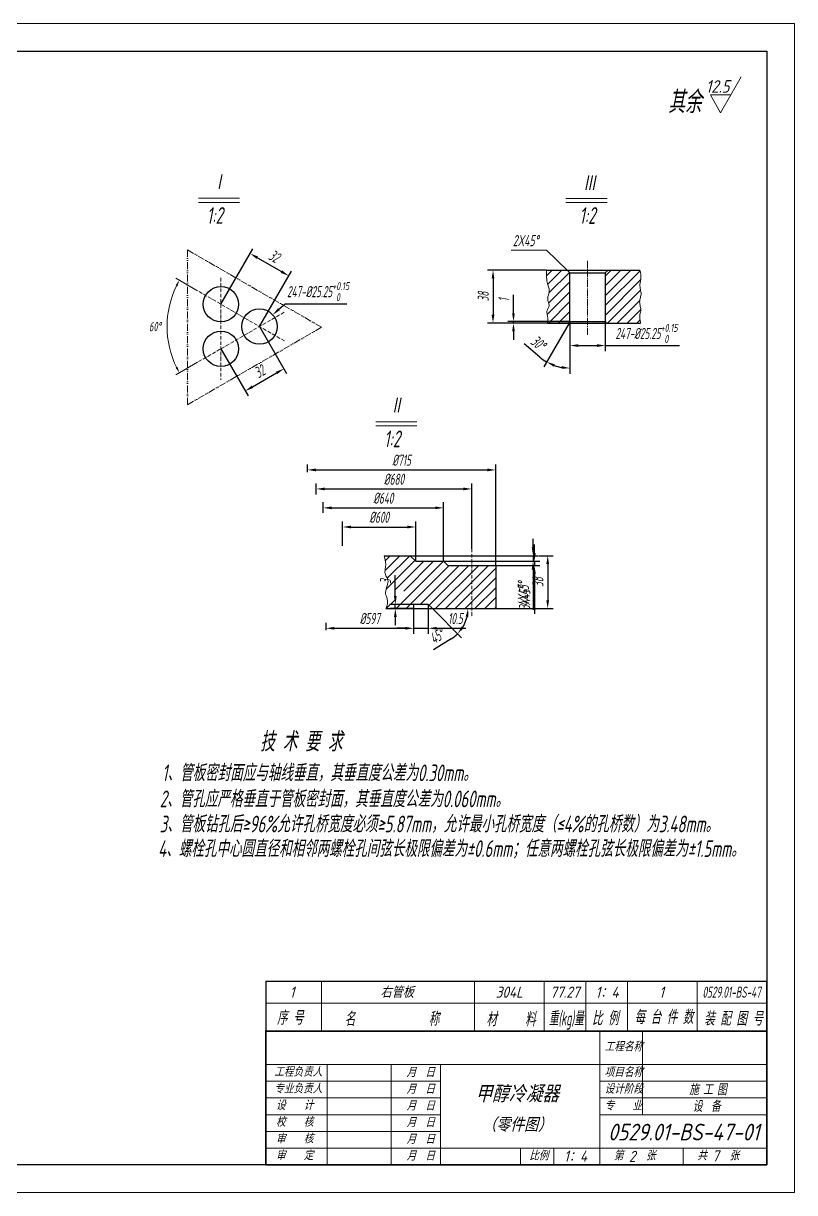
# Model space of a CAD drawing. Header units: millimetres. Extents: x 1099 to 3475, y 482 to 2162.
# Drawn here: x 2367 to 3475, y 482 to 2162 of the extents above; entities that cross this region are included whole.
import ezdxf
from ezdxf.enums import TextEntityAlignment as Align

# ---------------------------------------------------------------- set-up
doc = ezdxf.new("R2010")
doc.units = ezdxf.units.MM
doc.header["$PDMODE"] = 3
for name, pattern in [('GEN4A', [17.5, 10, -2.5, 0, -2.5, 0, -2.5]), ('GEN7', [13.75, 10, -1.25, 1.25, -1.25]), ('GEN7A', [7.5, 5, -1.25, 0, -1.25])]:
    doc.linetypes.add(name, pattern=pattern)
for name, color, linetype, lineweight in [('4', 3, 'Continuous', 18), ('4A', 3, 'GEN4A', 18), ('5', 3, 'Continuous', 18), ('6', 2, 'Continuous', 18), ('7', 4, 'GEN7', 18), ('7A', 4, 'GEN7A', 18), ('8', 1, 'Continuous', 18), ('RAHM3', 2, 'Continuous', 18), ('TILE1', 5, 'Continuous', 18)]:
    doc.layers.add(name, color=color, linetype=linetype, lineweight=lineweight)
doc.styles.add('HZ', font='gbeitc.shx', dxfattribs={"width": 0.7, "bigfont": 'hztxt.shx'})
doc.styles.add('HZTXT', font='gbeitc.shx', dxfattribs={"bigfont": 'hztxt.shx'})
doc.styles.get("Standard").update_dxf_attribs({"font": 'gbeitc.shx', "bigfont": 'hztxt.shx'})
doc.dimstyles.new('GEN-ISO', dxfattribs={"dimscale": 4, "dimtxt": 4, "dimasz": 3, "dimexe": 2, "dimexo": 0, "dimgap": 1.5, "dimtad": 1, "dimzin": 0, "dimdsep": 46, "dimtxsty": 'HZ', "dimcen": 0, "dimdle": 6, "dimclrd": 256, "dimclre": 256, "dimclrt": 2, "dimadec": 0, "dimazin": 0, "dimtfac": 1, "dimtmove": 0, "dimatfit": 2, "dimldrblk": 'CLOSED', "dimfxl": 0, "dimtolj": 1, "dimtzin": 0, "dimarcsym": 0})
doc.dimstyles.new('GEN-ISO$3', dxfattribs={"dimscale": 4, "dimtxt": 4, "dimasz": 3, "dimexe": 2, "dimexo": 0, "dimgap": 1.5, "dimtad": 1, "dimtih": 1, "dimtoh": 1, "dimdsep": 46, "dimtxsty": 'HZ', "dimcen": 0, "dimdle": 6, "dimclrd": 256, "dimclre": 256, "dimclrt": 2, "dimadec": 0, "dimazin": 0, "dimtfac": 1, "dimtofl": 0, "dimtmove": 0, "dimatfit": 0, "dimldrblk": 'CLOSED', "dimfxl": 0, "dimtolj": 1, "dimarcsym": 0})

# ---------------------------------------------------------------- blocks, each defined once
blk = doc.blocks.new('GB-A2')
blk.add_lwpolyline([(25, 10), (25, 410), (584, 410), (584, 10)], close=True)
at = {"layer": 'TILE1'}
blk.add_lwpolyline([(0, 420), (594, 420), (594, 0), (0, 0)], dxfattribs=at)
for tag, p in [('MAX', (594, 420)), ('RU', (584, 410)), ('INSERT', (584, 10))]:
    blk.add_attdef(tag, p, '', height=3.5)
blk = doc.blocks.new('*X143')
at = {"color": 0}
for p, q in [((2018, 900.7), (2054.7, 937.4)), ((2018, 914.9), (2040.5, 937.4)), ((2018, 929), (2026.4, 937.4)), ((2018, 886.6), (2067.9, 936.5)), ((2018, 872.4), (2068.8, 923.3)), ((2021.1, 861.4), (2068.6, 908.9)), ((2035.2, 861.4), (2067.5, 893.7)), ((2049.4, 861.4), (2069, 881)), ((2063.5, 861.4), (2068, 865.9))]:
    blk.add_line(p, q, dxfattribs=at)
blk = doc.blocks.new('*D155')
at = {"layer": '5', "lineweight": -2}
for p, q in [((3152.3, 1733.9), (3152.3, 1691.5)), ((3203.1, 1733.9), (3203.1, 1691.5)), ((3164.3, 1699.5), (3191.1, 1699.5)), ((3203.1, 1699.5), (3309.9, 1699.5))]:
    blk.add_line(p, q, dxfattribs=at)
at = {"layer": '5'}
for points in [[(3164.3, 1701.5), (3164.3, 1697.5), (3152.3, 1699.5)], [(3191.1, 1701.5), (3191.1, 1697.5), (3203.1, 1699.5)]]:
    blk.add_solid(points, dxfattribs=at)
at = {"layer": 'Defpoints', "color": 0}
for p in [(3152.3, 1733.9), (3203.1, 1733.9), (3203.1, 1699.5)]:
    blk.add_point(p, dxfattribs=at)
at = {"layer": '5', "color": 2, "insert": (3262.5, 1716.9), "char_height": 16, "attachment_point": 5, "style": 'HZ'}
blk.add_mtext('\\A1;247-%%C25.25{\\H1.42x;\\C3;{\\H0.5x;\\S+0.15^  0;}}', dxfattribs=at)
blk = doc.blocks.new('_CLOSED')
at = {"color": 0, "linetype": 'ByBlock', "lineweight": -2}
for p, q in [((-1, 0.166667), (0, 0)), ((-1, 0.166667), (-1, -0.166667)), ((0, 0), (-1, -0.166667)), ((0, 0), (-1, 0))]:
    blk.add_line(p, q, dxfattribs=at)
blk = doc.blocks.new('*D156')
at = {"layer": '5', "lineweight": -2}
for p, q in [((2650.7, 1758.9), (2696.8, 1838.6)), ((2703.2, 1825.7), (2737.8, 1805.7)), ((2706.2, 1726.9), (2752.2, 1806.6))]:
    blk.add_line(p, q, dxfattribs=at)
at = {"layer": '5'}
for points in [[(2704.2, 1827.4), (2702.2, 1823.9), (2692.8, 1831.7)], [(2738.8, 1807.4), (2736.8, 1803.9), (2748.2, 1799.7)]]:
    blk.add_solid(points, dxfattribs=at)
at = {"layer": 'Defpoints', "color": 0}
for p in [(2748.2, 1799.7), (2650.7, 1758.9), (2706.2, 1726.9)]:
    blk.add_point(p, dxfattribs=at)
at = {"layer": '5', "color": 2, "insert": (2727.5, 1827.8), "char_height": 16, "attachment_point": 5, "rotation": 330, "style": 'HZ'}
blk.add_mtext('\\A1;32', dxfattribs=at)
blk = doc.blocks.new('*D157')
at = {"layer": '5', "lineweight": -2}
for p, q in [((2775.2, 1517.7), (2775.2, 1528.8)), ((2787.2, 1520.8), (3033.7, 1520.8)), ((3045.7, 1383.6), (3045.7, 1528.8))]:
    blk.add_line(p, q, dxfattribs=at)
at = {"layer": '5'}
for points in [[(2787.2, 1522.8), (2787.2, 1518.8), (2775.2, 1520.8)], [(3033.7, 1522.8), (3033.7, 1518.8), (3045.7, 1520.8)]]:
    blk.add_solid(points, dxfattribs=at)
at = {"layer": 'Defpoints', "color": 0}
for p in [(2775.2, 1517.7), (3045.7, 1520.8), (3045.7, 1383.6)]:
    blk.add_point(p, dxfattribs=at)
at = {"layer": '5', "color": 2, "insert": (2910.4, 1534.8), "char_height": 16, "attachment_point": 5, "style": 'HZ'}
blk.add_mtext('\\A1;%%C715', dxfattribs=at)
blk = doc.blocks.new('_NONE')
blk = doc.blocks.new('*D158')
at = {"layer": '5', "lineweight": -2}
for p, q in [((2734.1, 1751.7), (2743.1, 1759.7)), ((2743.1, 1759.7), (2831.9, 1759.7))]:
    blk.add_line(p, q, dxfattribs=at)
at = {"layer": '5'}
blk.add_solid([(2732.8, 1753.2), (2735.5, 1750.2), (2725.2, 1743.7)], dxfattribs=at)
at = {"layer": 'Defpoints', "color": 0}
for p in [(2725.2, 1743.7), (2687.2, 1710)]:
    blk.add_point(p, dxfattribs=at)
at = {"layer": '5', "color": 2, "insert": (2790.5, 1777), "char_height": 16, "attachment_point": 5, "style": 'HZ'}
blk.add_mtext('\\A1;247-%%C25.25{\\H1.42x;\\C3;{\\H0.5x;\\S+0.15^  0;}}', dxfattribs=at)
blk = doc.blocks.new('*D159')
at = {"layer": '5', "lineweight": -2}
for p, q in [((2706.2, 1726.9), (2745.2, 1659.3)), ((2650.7, 1694.9), (2689.7, 1627.3)), ((2696.1, 1640.2), (2730.8, 1660.2))]:
    blk.add_line(p, q, dxfattribs=at)
at = {"layer": '5'}
for points in [[(2729.8, 1662), (2731.8, 1658.5), (2741.2, 1666.2)], [(2695.1, 1642), (2697.1, 1638.5), (2685.7, 1634.2)]]:
    blk.add_solid(points, dxfattribs=at)
at = {"layer": 'Defpoints', "color": 0}
for p in [(2706.2, 1726.9), (2650.7, 1694.9), (2741.2, 1666.2)]:
    blk.add_point(p, dxfattribs=at)
at = {"layer": '5', "color": 2, "insert": (2706.5, 1662.4), "char_height": 16, "attachment_point": 5, "rotation": 30, "style": 'HZ'}
blk.add_mtext('\\A1;32', dxfattribs=at)
blk = doc.blocks.new('*D160')
at = {"layer": '5', "lineweight": -2}
for p, q in [((3101.3, 1401.6), (3101.3, 1413.6)), ((2970.7, 1389.6), (3109.3, 1389.6)), ((3045.7, 1383.6), (3109.3, 1383.6)), ((3101.3, 1389.6), (3101.3, 1383.6)), ((3101.3, 1371.6), (3101.3, 1314.2))]:
    blk.add_line(p, q, dxfattribs=at)
at = {"layer": '5'}
for points in [[(3099.3, 1401.6), (3103.3, 1401.6), (3101.3, 1389.6)], [(3099.3, 1371.6), (3103.3, 1371.6), (3101.3, 1383.6)]]:
    blk.add_solid(points, dxfattribs=at)
at = {"layer": 'Defpoints', "color": 0}
for p in [(2970.7, 1389.6), (3045.7, 1383.6), (3101.3, 1383.6)]:
    blk.add_point(p, dxfattribs=at)
at = {"layer": '5', "color": 2, "insert": (3087.3, 1336.9), "char_height": 16, "attachment_point": 5, "rotation": 90, "style": 'HZ'}
blk.add_mtext('\\A1;3X45%%D', dxfattribs=at)
blk = doc.blocks.new('*D161')
at = {"layer": '5', "lineweight": -2}
for p, q in [((3099.4, 1409.6), (3099.4, 1421.6)), ((2922.7, 1397.6), (3107.4, 1397.6)), ((3099.4, 1397.6), (3099.4, 1389.6)), ((2970.7, 1389.6), (3107.4, 1389.6)), ((3099.4, 1377.6), (3099.4, 1320))]:
    blk.add_line(p, q, dxfattribs=at)
at = {"layer": '5'}
for points in [[(3097.4, 1409.6), (3101.4, 1409.6), (3099.4, 1397.6)], [(3097.4, 1377.6), (3101.4, 1377.6), (3099.4, 1389.6)]]:
    blk.add_solid(points, dxfattribs=at)
at = {"layer": 'Defpoints', "color": 0}
for p in [(2922.7, 1397.6), (2970.7, 1389.6), (3099.4, 1389.6)]:
    blk.add_point(p, dxfattribs=at)
at = {"layer": '5', "color": 2, "insert": (3085.4, 1342.8), "char_height": 16, "attachment_point": 5, "rotation": 90, "style": 'HZ'}
blk.add_mtext('\\A1;4X45%%D', dxfattribs=at)
blk = doc.blocks.new('*X137')
at = {"color": 0}
for p, q in [((1978.7, 1215), (2000, 1236.3)), ((1979.1, 1229.5), (1985.8, 1236.3)), ((1980.1, 1188.2), (2021.5, 1229.5)), ((1981.8, 1204), (2014.1, 1236.3)), ((1992.9, 1186.8), (2034.4, 1228.3)), ((1994.7, 1160.3), (2062.7, 1228.3)), ((2005.5, 1185.2), (2048.5, 1228.3)), ((2008.8, 1160.3), (2070.8, 1222.3)), ((2029, 1166.3), (2085, 1222.3)), ((2041.9, 1165.1), (2099.1, 1222.3)), ((2051.3, 1160.3), (2113.3, 1222.3)), ((2065.4, 1160.3), (2127.4, 1222.3)), ((2079.5, 1160.3), (2137.7, 1218.5)), ((2093.7, 1160.3), (2137.7, 1204.3)), ((2107.8, 1160.3), (2137.7, 1190.2)), ((2122, 1160.3), (2137.7, 1176)), ((1980.5, 1160.3), (1994.1, 1173.9)), ((2136.1, 1160.3), (2137.7, 1161.9))]:
    blk.add_line(p, q, dxfattribs=at)
blk = doc.blocks.new('*D162')
at = {"layer": '5', "lineweight": -2}
for p, q in [((2787.8, 1485.7), (2787.8, 1501.5)), ((3011.2, 1407.6), (3011.2, 1501.5)), ((2799.8, 1493.5), (2999.2, 1493.5))]:
    blk.add_line(p, q, dxfattribs=at)
at = {"layer": '5'}
for points in [[(2799.8, 1495.5), (2799.8, 1491.5), (2787.8, 1493.5)], [(2999.2, 1495.5), (2999.2, 1491.5), (3011.2, 1493.5)]]:
    blk.add_solid(points, dxfattribs=at)
at = {"layer": 'Defpoints', "color": 0}
for p in [(2787.8, 1485.7), (3011.2, 1493.5), (3011.2, 1407.6)]:
    blk.add_point(p, dxfattribs=at)
at = {"layer": '5', "color": 2, "insert": (2899.5, 1507.5), "char_height": 16, "attachment_point": 5, "style": 'HZ'}
blk.add_mtext('\\A1;%%C680', dxfattribs=at)
blk = doc.blocks.new('*D163')
at = {"layer": '5', "lineweight": -2}
for p, q in [((2954.7, 1321.6), (2996.6, 1279.7)), ((2981.5, 1277.9), (2956.1, 1262.4))]:
    blk.add_line(p, q, dxfattribs=at)
for start, end in [(328.4487, 346.5513), (301.5513, 315)]:
    blk.add_arc((2954.7, 1321.6), 51.2, start, end, dxfattribs=at)
at = {"layer": '5'}
for points in [[(3002.5, 1309.9), (3006.5, 1309.5), (3005.9, 1321.6)], [(2999.9, 1293.6), (2996.8, 1296), (2990.9, 1285.4)]]:
    blk.add_solid(points, dxfattribs=at)
at = {"layer": 'Defpoints', "color": 0}
for p in [(2948.7, 1327.6), (2887.7, 1321.6), (2954.7, 1321.6), (3045.7, 1321.6), (3004.2, 1308.3)]:
    blk.add_point(p, dxfattribs=at)
at = {"layer": '5', "color": 2, "insert": (2961.5, 1282.1), "char_height": 16, "attachment_point": 5, "rotation": 31.5513, "style": 'HZ'}
blk.add_mtext('\\A1;45%%D', dxfattribs=at)
blk = doc.blocks.new('*D164')
at = {"layer": '5', "lineweight": -2}
for p, q in [((2797.7, 1459.4), (2797.7, 1474.3)), ((2809.7, 1466.3), (2958.7, 1466.3)), ((2970.7, 1389.6), (2970.7, 1474.3))]:
    blk.add_line(p, q, dxfattribs=at)
at = {"layer": '5'}
for points in [[(2809.7, 1468.3), (2809.7, 1464.3), (2797.7, 1466.3)], [(2958.7, 1468.3), (2958.7, 1464.3), (2970.7, 1466.3)]]:
    blk.add_solid(points, dxfattribs=at)
at = {"layer": 'Defpoints', "color": 0}
for p in [(2970.7, 1466.3), (2797.7, 1459.4), (2970.7, 1389.6)]:
    blk.add_point(p, dxfattribs=at)
at = {"layer": '5', "color": 2, "insert": (2884.2, 1480.3), "char_height": 16, "attachment_point": 5, "style": 'HZ'}
blk.add_mtext('\\A1;%%C640', dxfattribs=at)
blk = doc.blocks.new('*D165')
at = {"layer": '5', "lineweight": -2}
for p, q in [((2825.7, 1411.6), (2825.7, 1446.8)), ((2930.7, 1389.6), (2930.7, 1446.8)), ((2837.7, 1438.8), (2918.7, 1438.8))]:
    blk.add_line(p, q, dxfattribs=at)
at = {"layer": '5'}
for points in [[(2837.7, 1440.8), (2837.7, 1436.8), (2825.7, 1438.8)], [(2918.7, 1440.8), (2918.7, 1436.8), (2930.7, 1438.8)]]:
    blk.add_solid(points, dxfattribs=at)
at = {"layer": 'Defpoints', "color": 0}
for p in [(2930.7, 1438.8), (2825.7, 1411.6), (2930.7, 1389.6)]:
    blk.add_point(p, dxfattribs=at)
at = {"layer": '5', "color": 2, "insert": (2878.2, 1452.8), "char_height": 16, "attachment_point": 5, "style": 'HZ'}
blk.add_mtext('\\A1;%%C600', dxfattribs=at)
blk = doc.blocks.new('*D166')
at = {"layer": '5', "lineweight": -2}
for p, q in [((2901.4, 1339.6), (2901.4, 1369.4)), ((2927.7, 1327.6), (2893.4, 1327.6)), ((2901.4, 1321.6), (2901.4, 1327.6)), ((2927.7, 1321.6), (2893.4, 1321.6)), ((2901.4, 1309.6), (2901.4, 1297.6))]:
    blk.add_line(p, q, dxfattribs=at)
at = {"layer": '5'}
for points in [[(2899.4, 1339.6), (2903.4, 1339.6), (2901.4, 1327.6)], [(2899.4, 1309.6), (2903.4, 1309.6), (2901.4, 1321.6)]]:
    blk.add_solid(points, dxfattribs=at)
at = {"layer": 'Defpoints', "color": 0}
for p in [(2901.4, 1327.6), (2927.7, 1327.6), (2927.7, 1321.6)]:
    blk.add_point(p, dxfattribs=at)
at = {"layer": '5', "color": 2, "insert": (2887.4, 1360.5), "char_height": 16, "attachment_point": 5, "rotation": 90, "style": 'HZ'}
blk.add_mtext('\\A1;3', dxfattribs=at)
blk = doc.blocks.new('*D167')
at = {"layer": '5', "lineweight": -2}
for p, q in [((2927.7, 1321.6), (2927.7, 1285.3)), ((2801.9, 1290.5), (2801.9, 1301.3)), ((2813.9, 1293.3), (2915.7, 1293.3))]:
    blk.add_line(p, q, dxfattribs=at)
at = {"layer": '5'}
for points in [[(2813.9, 1295.3), (2813.9, 1291.3), (2801.9, 1293.3)], [(2915.7, 1295.3), (2915.7, 1291.3), (2927.7, 1293.3)]]:
    blk.add_solid(points, dxfattribs=at)
at = {"layer": 'Defpoints', "color": 0}
for p in [(2927.7, 1321.6), (2801.9, 1290.5), (2927.7, 1293.3)]:
    blk.add_point(p, dxfattribs=at)
at = {"layer": '5', "color": 2, "insert": (2864.8, 1307.3), "char_height": 16, "attachment_point": 5, "style": 'HZ'}
blk.add_mtext('\\A1;%%C597', dxfattribs=at)
blk = doc.blocks.new('*D168')
at = {"layer": '5', "lineweight": -2}
for p, q in [((2948.7, 1327.6), (2948.7, 1285.3)), ((2927.7, 1321.6), (2927.7, 1285.3)), ((2915.7, 1293.3), (2903.7, 1293.3)), ((2927.7, 1293.3), (2948.7, 1293.3)), ((2960.7, 1293.3), (3002.6, 1293.3))]:
    blk.add_line(p, q, dxfattribs=at)
at = {"layer": '5'}
for points in [[(2915.7, 1295.3), (2915.7, 1291.3), (2927.7, 1293.3)], [(2960.7, 1295.3), (2960.7, 1291.3), (2948.7, 1293.3)]]:
    blk.add_solid(points, dxfattribs=at)
at = {"layer": 'Defpoints', "color": 0}
for p in [(2948.7, 1327.6), (2927.7, 1321.6), (2948.7, 1293.3)]:
    blk.add_point(p, dxfattribs=at)
at = {"layer": '5', "color": 2, "insert": (2987.7, 1307.3), "char_height": 16, "attachment_point": 5, "style": 'HZ'}
blk.add_mtext('\\A1;10.5', dxfattribs=at)
blk = doc.blocks.new('*D169')
at = {"layer": '5', "lineweight": -2}
for p, q in [((3108.3, 1397.6), (3128.4, 1397.6)), ((3120.4, 1385.6), (3120.4, 1333.6)), ((3045.7, 1321.6), (3128.4, 1321.6))]:
    blk.add_line(p, q, dxfattribs=at)
at = {"layer": '5'}
for points in [[(3118.4, 1385.6), (3122.4, 1385.6), (3120.4, 1397.6)], [(3118.4, 1333.6), (3122.4, 1333.6), (3120.4, 1321.6)]]:
    blk.add_solid(points, dxfattribs=at)
at = {"layer": 'Defpoints', "color": 0}
for p in [(3108.3, 1397.6), (3045.7, 1321.6), (3120.4, 1321.6)]:
    blk.add_point(p, dxfattribs=at)
at = {"layer": '5', "color": 2, "insert": (3106.4, 1359.6), "char_height": 16, "attachment_point": 5, "rotation": 90, "style": 'HZ'}
blk.add_mtext('\\A1;38', dxfattribs=at)
blk = doc.blocks.new('*D170')
at = {"layer": '5', "lineweight": -2}
for p, q in [((3151.2, 1731.9), (3114.9, 1669)), ((3152.3, 1733.9), (3152.3, 1659)), ((3109.1, 1682.9), (3086.6, 1702))]:
    blk.add_line(p, q, dxfattribs=at)
for start, end in [(229.7045, 239.9994), (250.2942, 259.7052)]:
    blk.add_arc((3152.3, 1733.9), 66.9, start, end, dxfattribs=at)
at = {"layer": '5'}
for points in [[(3128.9, 1669.1), (3130.6, 1672.7), (3118.9, 1676)], [(3140.5, 1670.1), (3140.2, 1666.1), (3152.3, 1667)]]:
    blk.add_solid(points, dxfattribs=at)
at = {"layer": 'Defpoints', "color": 0}
for p in [(3152.3, 1831.9), (3151.2, 1731.9), (3152.3, 1733.9), (3152.3, 1733.9), (3140.7, 1668)]:
    blk.add_point(p, dxfattribs=at)
at = {"layer": '5', "color": 2, "insert": (3106.9, 1703.1), "char_height": 16, "attachment_point": 5, "rotation": 319.7045, "style": 'HZ'}
blk.add_mtext('\\A1;30%%D', dxfattribs=at)
blk = doc.blocks.new('*D171')
at = {"layer": '5', "lineweight": -2}
for p, q in [((3118.5, 1807.9), (3033.8, 1807.9)), ((3041.8, 1795.9), (3041.8, 1743.9)), ((3083.5, 1731.9), (3033.8, 1731.9))]:
    blk.add_line(p, q, dxfattribs=at)
at = {"layer": '5'}
for points in [[(3039.8, 1795.9), (3043.8, 1795.9), (3041.8, 1807.9)], [(3039.8, 1743.9), (3043.8, 1743.9), (3041.8, 1731.9)]]:
    blk.add_solid(points, dxfattribs=at)
at = {"layer": 'Defpoints', "color": 0}
for p in [(3118.5, 1807.9), (3041.8, 1731.9), (3083.5, 1731.9)]:
    blk.add_point(p, dxfattribs=at)
at = {"layer": '5', "color": 2, "insert": (3027.8, 1769.9), "char_height": 16, "attachment_point": 5, "rotation": 90, "style": 'HZ'}
blk.add_mtext('\\A1;38', dxfattribs=at)
blk = doc.blocks.new('*D172')
at = {"layer": '5', "lineweight": -2}
for p, q in [((3071.2, 1745.9), (3071.2, 1772.2)), ((3152.3, 1733.9), (3063.2, 1733.9)), ((3151.2, 1731.9), (3063.2, 1731.9)), ((3071.2, 1731.9), (3071.2, 1733.9)), ((3071.2, 1719.9), (3071.2, 1707.9))]:
    blk.add_line(p, q, dxfattribs=at)
at = {"layer": '5'}
for points in [[(3069.2, 1745.9), (3073.2, 1745.9), (3071.2, 1733.9)], [(3069.2, 1719.9), (3073.2, 1719.9), (3071.2, 1731.9)]]:
    blk.add_solid(points, dxfattribs=at)
at = {"layer": 'Defpoints', "color": 0}
for p in [(3071.2, 1733.9), (3151.2, 1731.9), (3152.3, 1733.9)]:
    blk.add_point(p, dxfattribs=at)
at = {"layer": '5', "color": 2, "insert": (3057.2, 1765.1), "char_height": 16, "attachment_point": 5, "rotation": 90, "style": 'HZ'}
blk.add_mtext('\\A1;1', dxfattribs=at)
blk = doc.blocks.new('*X142')
at = {"color": 0}
for p, q in [((1933.5, 929.4), (1941.5, 937.4)), ((1935.1, 916.9), (1955.7, 937.4)), ((1937.1, 904.7), (1966.5, 934.1)), ((1936.6, 890.1), (1967.2, 920.6)), ((1934.5, 873.9), (1967.2, 906.5)), ((1936.3, 861.4), (1967.2, 892.4)), ((1950.4, 861.4), (1967.2, 878.2)), ((1964.5, 861.4), (1967.2, 864.1))]:
    blk.add_line(p, q, dxfattribs=at)
blk = doc.blocks.new('GEFROG4')
at = {"color": 0}
for p, q in [((0, 0), (5.714286, 10)), ((0, 0), (-2.857143, 5)), ((2.857143, 5), (-2.857143, 5))]:
    blk.add_line(p, q, dxfattribs=at)
for tag, p in [('GEFROU2', (2.416099, 10.1)), ('GEFROU1', (2.45, 5.6))]:
    blk.add_attdef(tag, text='', height=3.5, dxfattribs=at).set_placement(p, align=Align.RIGHT)
blk.add_attdef('GEFROU0', (0, 0), '', height=1, dxfattribs=at)

msp = doc.modelspace()

# ---------------------------------------------------------------- hatches: boundary and pattern name
at = {"layer": '4'}
for points in [[(2585.5575, 1786.0487), (2588.2049, 1784.6375), (2591.1146, 1793.2853)], [(2588.2049, 1669.0848), (2585.5575, 1667.6737), (2591.1146, 1660.4371)]]:
    msp.add_hatch(color=256, dxfattribs=at).paths.add_polyline_path(points, flags=0)

# ---------------------------------------------------------------- linework, layer by layer
for p, q in [((3118.5513, 1807.8867), (3252.734, 1807.8867)), ((3148.3122, 1807.8867), (3152.3122, 1803.8868)), ((3152.3122, 1733.8866), (3152.3122, 1803.8868)), ((3152.3122, 1803.8868), (3203.1122, 1803.8868)), ((3203.1122, 1803.8868), (3207.1122, 1807.8867)), ((3203.1122, 1803.8868), (3203.1122, 1733.8866)), ((3120.3163, 1731.8867), (3253.8804, 1731.8867)), ((3151.1575, 1731.8867), (3152.3122, 1733.8866)), ((3152.3122, 1733.8866), (3203.1122, 1733.8866)), ((3203.1122, 1733.8866), (3204.2669, 1731.8867)), ((2885.2512, 1397.6065), (2922.6745, 1397.6065)), ((2930.6745, 1389.6065), (2922.6745, 1397.6065)), ((2930.6745, 1389.6065), (2970.6745, 1389.6065)), ((2970.6745, 1389.6065), (2976.6745, 1383.6065)), ((2976.6745, 1383.6065), (3045.6745, 1383.6065)), ((3045.6745, 1383.6065), (3045.6745, 1321.6065)), ((2948.6745, 1327.6065), (2927.6745, 1327.6065)), ((2927.6745, 1327.6065), (2927.6745, 1321.6065)), ((2954.6745, 1321.6065), (2948.6745, 1327.6065)), ((2887.6949, 1321.6065), (3045.6745, 1321.6065)), ((2715.2144, 786.4369), (3435.2504, 786.4369)), ((2715.2504, 786.4369), (2715.2504, 714.4333)), ((3435.2504, 522.4237), (3435.2504, 786.4369)), ((3435.2504, 522.4237), (3435.2504, 714.4333)), ((2715.2144, 522.4237), (3435.2504, 522.4237))]:
    msp.add_line(p, q)
msp.add_lwpolyline([(2715.2144, 522.4237, 2.4, 2.4, 0), (2715.2144, 714.4237, 2.4, 2.4, 0), (3435.2144, 714.4237, 2.4, 2.4, 0)], format="xyseb")
for centre in [(2650.7389, 1758.8612), (2706.1645, 1726.8612), (2650.7389, 1694.8612)]:
    msp.add_circle(centre, 25.4)
for p, q in [((2618.3975, 1911.0624), (2677.6652, 1911.0624)), ((2618.3975, 1905.0383), (2677.6652, 1905.0383)), ((3146.4149, 1911.0162), (3205.6826, 1911.0162)), ((3146.4149, 1904.992), (3205.6826, 1904.992)), ((3067.7329, 1836.678), (3118.661, 1836.678)), ((3118.661, 1836.678), (3148.3122, 1807.8867)), ((2614.7382, 1779.6462), (2585.9184, 1796.2853)), ((2617.0514, 1675.4117), (2585.9184, 1657.4371)), ((2873.1909, 1590.0343), (2932.4586, 1590.0343)), ((2873.1909, 1584.0102), (2932.4586, 1584.0102))]:
    msp.add_line(p, q, dxfattribs=at)
for points in [[(3118.5513, 1807.8867), (3118.5481, 1806.4903), (3118.5673, 1803.1901), (3118.6262, 1800.1508), (3118.7375, 1797.3616), (3118.9138, 1794.8114), (3119.1678, 1792.4892), (3119.512, 1790.384), (3119.9507, 1788.4814), (3120.4541, 1786.7529), (3120.9836, 1785.1667), (3121.5012, 1783.6908), (3121.9683, 1782.2934), (3122.3468, 1780.9426), (3122.5982, 1779.6064), (3122.6843, 1778.2531), (3122.5817, 1776.8579), (3122.3266, 1775.4247), (3121.9703, 1773.9644), (3121.5639, 1772.4882), (3121.1587, 1771.0071), (3120.8058, 1769.532), (3120.5566, 1768.0742), (3120.4621, 1766.6445), (3120.5558, 1765.2519), (3120.7997, 1763.8974), (3121.138, 1762.5796), (3121.515, 1761.2974), (3121.8748, 1760.0495), (3122.1616, 1758.8347), (3122.3197, 1757.6518), (3122.2932, 1756.4995), (3122.0464, 1755.3758), (3121.6237, 1754.2752), (3121.0894, 1753.1917), (3120.5078, 1752.1188), (3119.9433, 1751.0505), (3119.4603, 1749.9805), (3119.1232, 1748.9025), (3118.9962, 1747.8103), (3119.1173, 1746.6742), (3119.4177, 1745.3701), (3119.8023, 1743.7504), (3120.1758, 1741.6674), (3120.443, 1738.9735), (3120.5089, 1735.5212), (3120.3163, 1731.8867)], [(3252.734, 1807.8867), (3253.549, 1805.0088), (3254.1427, 1801.223), (3254.2765, 1797.8278), (3254.0916, 1794.782), (3253.7288, 1792.044), (3253.3293, 1789.5727), (3253.034, 1787.3266), (3252.9512, 1785.2674), (3253.0585, 1783.369), (3253.3007, 1781.6086), (3253.6226, 1779.963), (3253.969, 1778.4093), (3254.2847, 1776.9246), (3254.5146, 1775.4859), (3254.6035, 1774.0701), (3254.5136, 1772.6574), (3254.2765, 1771.2398), (3253.9414, 1769.8123), (3253.5572, 1768.3701), (3253.173, 1766.9084), (3252.8378, 1765.4221), (3252.6007, 1763.9064), (3252.5108, 1762.3564), (3252.5997, 1760.7694), (3252.8296, 1759.1522), (3253.1454, 1757.5134), (3253.4918, 1755.8622), (3253.8136, 1754.2072), (3254.0558, 1752.5574), (3254.1631, 1750.9218), (3254.0803, 1749.3091), (3253.785, 1747.6946), (3253.3855, 1745.9186), (3253.0228, 1743.7878), (3252.8378, 1741.1088), (3252.9717, 1737.6883), (3253.5653, 1733.333), (3253.8804, 1731.8867)], [(2885.2512, 1397.6065), (2886.4525, 1393.7796), (2887.3885, 1388.8575), (2887.6465, 1384.7478), (2887.4512, 1381.3287), (2887.0268, 1378.4785), (2886.5979, 1376.0755), (2886.3889, 1373.9981), (2886.5685, 1372.1364), (2887.0821, 1370.4288), (2887.8193, 1368.8253), (2888.67, 1367.2763), (2889.5236, 1365.732), (2890.27, 1364.1425), (2890.7987, 1362.4582), (2890.9994, 1360.6291), (2890.8008, 1358.6204), (2890.2872, 1356.457), (2889.5818, 1354.1785), (2888.808, 1351.8247), (2888.0889, 1349.4353), (2887.5479, 1347.0499), (2887.3082, 1344.7084), (2887.4931, 1342.4503), (2888.1528, 1340.2731), (2889.0454, 1338.0044), (2889.8558, 1335.4296), (2890.269, 1332.3338), (2889.9699, 1328.5024), (2888.6436, 1323.7207), (2887.6949, 1321.6065)]]:
    msp.add_lwpolyline(points, dxfattribs=at)
msp.add_arc((2706.1645, 1726.8612), 132.8482, 153.8823305, 206.1176695, dxfattribs=at)
at = {"layer": '4A'}
for p, q in [((2602.7699, 1836.9877), (2602.7699, 1614.5124)), ((2795.4391, 1725.7501), (2602.7699, 1836.9877)), ((2795.4391, 1725.7501), (2602.7699, 1614.5124))]:
    msp.add_line(p, q, dxfattribs=at)
at = {"layer": '7'}
msp.add_line((3177.7122, 1715.0798), (3177.7122, 1821.7464), dxfattribs=at)
at = {"layer": '7A'}
for p, q in [((2650.7389, 1796.7278), (2650.7389, 1650.4151)), ((2742.1406, 1706.0904), (2614.7382, 1779.6462)), ((2741.5487, 1747.2903), (2617.0514, 1675.4117)), ((3011.1745, 1407.6065), (3011.1745, 1309.0066))]:
    msp.add_line(p, q, dxfattribs=at)
at = {"layer": '8'}
for p, q in [((2795.2184, 714.4333), (2795.2184, 786.4369)), ((3015.2294, 714.4333), (3015.2294, 786.4369)), ((3115.2344, 714.4333), (3115.2344, 786.4369)), ((3175.2374, 714.4333), (3175.2374, 786.4369)), ((3235.2404, 714.4333), (3235.2404, 786.4369)), ((3335.2454, 714.4333), (3335.2454, 786.4369)), ((2715.2144, 754.4353), (3435.2504, 754.4353)), ((3195.2144, 522.4237), (3195.2144, 714.4237)), ((3256.745, 594.4237), (3256.745, 714.4237)), ((2715.2144, 666.4237), (3435.2144, 666.4237)), ((2803.2144, 522.4237), (2803.2144, 666.4237)), ((2895.2144, 522.4237), (2895.2144, 666.4237)), ((2966.1033, 522.4237), (2966.1033, 666.4237)), ((2715.2144, 642.4237), (2966.1033, 642.4237)), ((3195.2144, 642.4237), (3435.2144, 642.4237)), ((2715.2144, 618.4237), (2966.1033, 618.4237)), ((3195.2144, 618.4237), (3435.2144, 618.4237)), ((2715.2144, 594.4237), (2966.1033, 594.4237)), ((3195.2144, 594.4237), (3435.2144, 594.4237)), ((2715.2144, 570.4237), (2966.1033, 570.4237)), ((2715.2144, 546.4237), (3435.2144, 546.4237)), ((3081.4476, 546.4237), (3081.4476, 522.4237)), ((3129.0896, 546.4237), (3129.0896, 522.4237)), ((3315.2144, 522.4237), (3315.2144, 546.4237))]:
    msp.add_line(p, q, dxfattribs=at)

# ---------------------------------------------------------------- block references
at = {"xscale": 4, "yscale": 4, "zscale": 4}
msp.add_blockref('GB-A2', (1099.2504, 482.4237), dxfattribs=at)
at = {"layer": '6', "linetype": 'Continuous'}
ref = msp.add_blockref('GEFROG4', (3368.9375, 2034.0462), dxfattribs=dict(at, xscale=5.14285714285711, yscale=5.142857142857167, zscale=5.142857142857143))
ref.add_attrib('GEFROU1', '12.5', dxfattribs={"layer": '0', "color": 0, "height": 18}).set_placement((3381.5375, 2062.8462), align=Align.RIGHT)
at = {"layer": '8'}
for name, p in [('*X142', (1185.1565, 870.4373)), ('*X143', (1185.1565, 870.4373)), ('*X137', (907.9614, 161.3084))]:
    msp.add_blockref(name, p, dxfattribs=at)

# ---------------------------------------------------------------- texts
at = {"layer": '6', "attachment_point": 7, "style": 'HZ'}
for s, insert, char_height, width in [('{\\W0.75;其余}', (3293.3641, 2033.4082), 32, 99.823543), ('{\\W0.75;Ⅰ}', (2638.6339, 1922.1289), 24, 37.361829), ('{\\W0.75;Ⅲ}', (3171.139, 1920.6921), 24, 37.361829), ('{\\W0.75;1:2}', (2630.4068, 1874.4367), 24, 56.330743), ('{\\W0.75;1:2}', (3165.8991, 1874.3905), 24, 56.330743), ('{\\W0.750019;2X45%%D}', (3070.2739, 1842.2858), 15.9996, 75.107648), ('{\\W0.75;Ⅱ}', (2893.4273, 1601.1008), 24, 37.361829), ('{\\W0.75;1:2}', (2885.2002, 1553.4086), 24, 56.330743), ('{\\W0.750009;技 术 要 求}', (2706.9942, 1116.2885), 28, 240.749398), ('{\\W0.750009;1、管板密封面应与轴线垂直，其垂直度公差为0.30mm。}', (2566.1631, 1072.806), 24, 919.264245), ('{\\W0.75;2、管孔应严格垂直于管板密封面，其垂直度公差为0.060mm。}', (2562.8225, 1035.3393), 24, 1013.089371), ('\\W0.75;3、管板钻孔后≥96%允许孔桥宽度必须≥5.87mm，允许最小孔桥宽度（≤4%的孔桥数）为3.48mm。', (2562.7165, 999.277), 24, 1313.424), ('\\W0.75;4、螺栓孔中心圆直径和相邻两螺栓孔间弦长极限偏差为%%P0.6mm；任意两螺栓孔弦长极限偏差为%%P1.5mm。', (2560.478, 962.3486), 24, 1388.0037), ('施 工 图', (3323.6002, 622.4215), 16, 93.37344), ('设  备', (3328.8338, 598.4215), 16, 70.03008)]:
    msp.add_mtext(s, dxfattribs=dict(at, insert=insert, char_height=char_height, width=width))
at = {"layer": '6', "color": 2, "insert": (2547.381, 1720.0527), "char_height": 13.5, "width": 39.39192, "attachment_point": 7, "style": 'HZ'}
msp.add_mtext('60%%D', dxfattribs=at)
at = {"layer": '6', "color": 2, "style": 'HZ'}
for tag, text, height, p in [('甲醇冷凝器', 'TZMC', 24, (3076.0775, 612.2063)), ('（零件图）', 'TZMC2', 20, (3076.0775, 569.9104)), ('0529.01-BS-47-01', 'TH', 24, (3315.8743, 557.3978)), ('2', 'TZXH', 16, (3241.8778, 526.5098)), ('7', 'TZZS', 16, (3361.5856, 527.1584))]:
    msp.add_attdef(tag, text=text, height=height, dxfattribs=at).set_placement(p, align=Align.CENTER)
msp.add_attdef('1：4', (3143.8338, 526.8341), 'BL', height=16, dxfattribs=at)
at = {"layer": '8'}
for s, insert, char_height, width, attachment_point, style in [('{\\W0.75;序 号}', (2750.2868, 733.5178), 20, 78.077143, 5, 'HZ'), ('{\\W0.75;名             称}', (2896.4559, 731.9606), 20, 266.326286, 5, 'HZ'), ('{\\W0.75;材     料}', (3067.4962, 731.4977), 20, 140.826857, 5, 'HZ'), ('{\\W0.6;重(kg)量}', (3147.0982, 729.6399), 20, 100.231543, 5, 'HZ'), ('{\\W0.75;比 例}', (3202.9968, 732.8251), 20, 78.077143, 5, 'HZ'), ('{\\W0.75;每 台 件 数}', (3287.2278, 734.4903), 20, 171.961714, 5, 'HZ'), ('{\\W0.75;装 配 图 号}', (3387.4133, 732.3779), 20, 171.961714, 5, 'HZ'), ('工程名称', (3201.9491, 685.3385), 12, 99.847543, 7, 'HZTXT'), ('工程负责人', (2727.194, 649.074), 12, 124.827429, 7, 'HZTXT'), ('月  日', (2917.4233, 648.4011), 12, 74.939657, 7, 'HZTXT'), ('项目名称', (3201.9491, 648.6461), 12, 99.847543, 7, 'HZTXT'), ('专业负责人', (2727.194, 625.074), 12, 124.827429, 7, 'HZTXT'), ('月  日', (2917.4233, 624.4011), 12, 74.939657, 7, 'HZTXT'), ('设计阶段', (3201.9491, 624.5578), 12, 99.847543, 7, 'HZTXT'), ('设    计', (2729.7896, 601.074), 12, 99.991543, 7, 'HZTXT'), ('月  日', (2917.4233, 600.4011), 12, 74.939657, 7, 'HZTXT'), ('专    业', (3201.9491, 600.5578), 12, 99.991543, 7, 'HZTXT'), ('校    核', (2729.7896, 577.074), 12, 99.991543, 7, 'HZTXT'), ('月  日', (2917.4233, 576.4011), 12, 74.939657, 7, 'HZTXT'), ('审    核', (2729.7896, 553.074), 12, 99.991543, 7, 'HZTXT'), ('月  日', (2917.4233, 552.4011), 12, 74.939657, 7, 'HZTXT'), ('审    定', (2729.7896, 529.074), 12, 99.991543, 7, 'HZTXT'), ('月  日', (2917.4233, 528.4011), 12, 74.939657, 7, 'HZTXT'), ('比例', (3093.6334, 528.7554), 12, 49.887771, 7, 'HZTXT'), ('第     张', (3215.2144, 528.7554), 12, 112.517486, 7, 'HZTXT'), ('共     张', (3335.2144, 528.7554), 12, 112.517486, 7, 'HZTXT')]:
    msp.add_mtext(s, dxfattribs=dict(at, insert=insert, char_height=char_height, width=width, attachment_point=attachment_point, style=style))
at = {"layer": 'RAHM3', "style": 'HZ'}
for tag, text, p in [('1', 'JH', (2752.9903, 770.4368)), ('右管板', 'LJMC', (2903.8337, 770.4368)), ('304L', 'CL', (3065.1623, 770.4368)), ('77.27', 'ZL', (3144.9118, 770.4368)), ('1：4', 'BL', (3205.731, 770.4368)), ('1', 'MTJS', (3283.9954, 770.4368))]:
    msp.add_attdef(tag, text=text, height=16, dxfattribs=at).set_placement(p, align=Align.MIDDLE_CENTER)
at = {"layer": 'RAHM3', "style": 'HZ', "width": 0.7}
msp.add_attdef('0529.01-BS-47', text='ZPTH', height=16, dxfattribs=at).set_placement((3384.7163, 770.4368), align=Align.MIDDLE_CENTER)

# ---------------------------------------------------------------- dimensions: what is measured, and where the dimension line sits
at = {"layer": '5'}
for base, p1, p2, angle, text, picture, middle in [((2748.2043, 1799.6762), (2650.7389, 1758.8612), (2706.1645, 1726.8612), 330, '32', '*D156', (2727.4915, 1827.8006)), ((3071.2213, 1733.8866), (3151.1575, 1731.8867), (3152.3122, 1733.8866), 90, '1', '*D172', (3057.2213, 1765.0533)), ((3203.1122, 1699.5419), (3152.3122, 1733.8866), (3203.1122, 1733.8866), 180, '247-%%C25.25{\\H1.42x;\\C3;{\\H0.5x;\\S+0.15^  0;}}', '*D155', (3262.5067, 1716.9019)), ((2741.1636, 1666.241), (2650.7389, 1694.8612), (2706.1645, 1726.8612), 30, '32', '*D159', (2706.4508, 1662.3653))]:
    dim = msp.add_linear_dim(base=base, p1=p1, p2=p2, angle=angle, text=text, dimstyle='GEN-ISO', dxfattribs=at)
    dim.commit()
    dim.dimension.update_dxf_attribs({"geometry": picture, "text_midpoint": middle})
for base, line1, line2, text, picture, middle in [((3140.6991, 1668.027), ((3151.1575, 1731.8867), (3152.3122, 1733.8866)), ((3152.3122, 1733.8866), (3152.3122, 1831.8842)), '30%%D', '*D170', (3106.8658, 1703.0966)), ((3004.1699, 1308.3443), ((2954.6745, 1321.6065), (2948.6745, 1327.6065)), ((2887.6949, 1321.6065), (3045.6745, 1321.6065)), '45%%D', '*D163', (2961.4925, 1282.0913))]:
    dim = msp.add_angular_dim_2l(base=base, line1=line1, line2=line2, text=text, dimstyle='GEN-ISO', override={"dimtih": 0, "dimtoh": 0}, dxfattribs=at)
    dim.commit()
    dim.dimension.update_dxf_attribs({"geometry": picture, "text_midpoint": middle})
dim = msp.add_diameter_dim_2p(p1=(2687.1688, 1709.9994), p2=(2725.1603, 1743.723), text='247-%%C25.25{\\H1.42x;\\C3;{\\H0.5x;\\S+0.15^  0;}}', dimstyle='GEN-ISO$3', override={"dimpost": '%%C'}, dxfattribs=at)
dim.commit()
dim.dimension.update_dxf_attribs({"geometry": '*D158', "text_midpoint": (2790.5035, 1777.0154)})
for base, p1, p2, text, picture, middle in [((3041.845, 1731.8867), (3118.5105, 1807.8867), (3083.5382, 1731.8867), '38', '*D171', (3027.845, 1769.8867)), ((3099.3813, 1389.6065), (2922.6745, 1397.6065), (2970.6745, 1389.6065), '4X45%%D', '*D161', (3085.3813, 1342.8065)), ((3101.3211, 1383.6065), (2970.6745, 1389.6065), (3045.6745, 1383.6065), '3X45%%D', '*D160', (3087.3211, 1336.9232)), ((3120.4163, 1321.6065), (3108.2725, 1397.6065), (3045.6745, 1321.6065), '38', '*D169', (3106.4163, 1359.6065)), ((2901.4187, 1327.6065), (2927.6745, 1321.6065), (2927.6745, 1327.6065), '3', '*D166', (2887.4187, 1360.5232))]:
    dim = msp.add_linear_dim(base=base, p1=p1, p2=p2, angle=90, text=text, dimstyle='GEN-ISO', override={"dimaunit": 1}, dxfattribs=at)
    dim.commit()
    dim.dimension.update_dxf_attribs({"geometry": picture, "text_midpoint": middle})
for base, p1, p2, text, override, picture, middle in [((3045.6745, 1520.7717), (2775.2199, 1517.7463), (3045.6745, 1383.6065), '%%C715', {"dimlfac": 2, "dimblk1": 'NONE', "dimaunit": 1}, '*D157', (2910.4472, 1534.7717)), ((3011.1745, 1493.5382), (2787.8004, 1485.6805), (3011.1745, 1407.6065), '%%C680', {"dimlfac": 2, "dimblk1": 'NONE', "dimaunit": 1}, '*D162', (2899.4874, 1507.5382)), ((2970.6745, 1466.2555), (2797.6824, 1459.4127), (2970.6745, 1389.6065), '%%C640', {"dimlfac": 2, "dimblk1": 'NONE', "dimaunit": 1}, '*D164', (2884.1784, 1480.2555)), ((2930.6745, 1438.8396), (2825.7294, 1411.6418), (2930.6745, 1389.6065), '%%C600', {"dimlfac": 2, "dimblk1": 'NONE', "dimaunit": 1}, '*D165', (2878.202, 1452.8396)), ((2948.6745, 1293.3148), (2927.6745, 1321.6065), (2948.6745, 1327.6065), '10.5', {"dimaunit": 1}, '*D168', (2987.6578, 1307.3148)), ((2927.6745, 1293.2949), (2801.9367, 1290.5216), (2927.6745, 1321.6065), '%%C597', {"dimlfac": 2, "dimblk1": 'NONE', "dimaunit": 1}, '*D167', (2864.8056, 1307.2949))]:
    dim = msp.add_linear_dim(base=base, p1=p1, p2=p2, text=text, dimstyle='GEN-ISO', override=override, dxfattribs=at)
    dim.commit()
    dim.dimension.update_dxf_attribs({"geometry": picture, "text_midpoint": middle})

doc.saveas('drawing.dxf')
